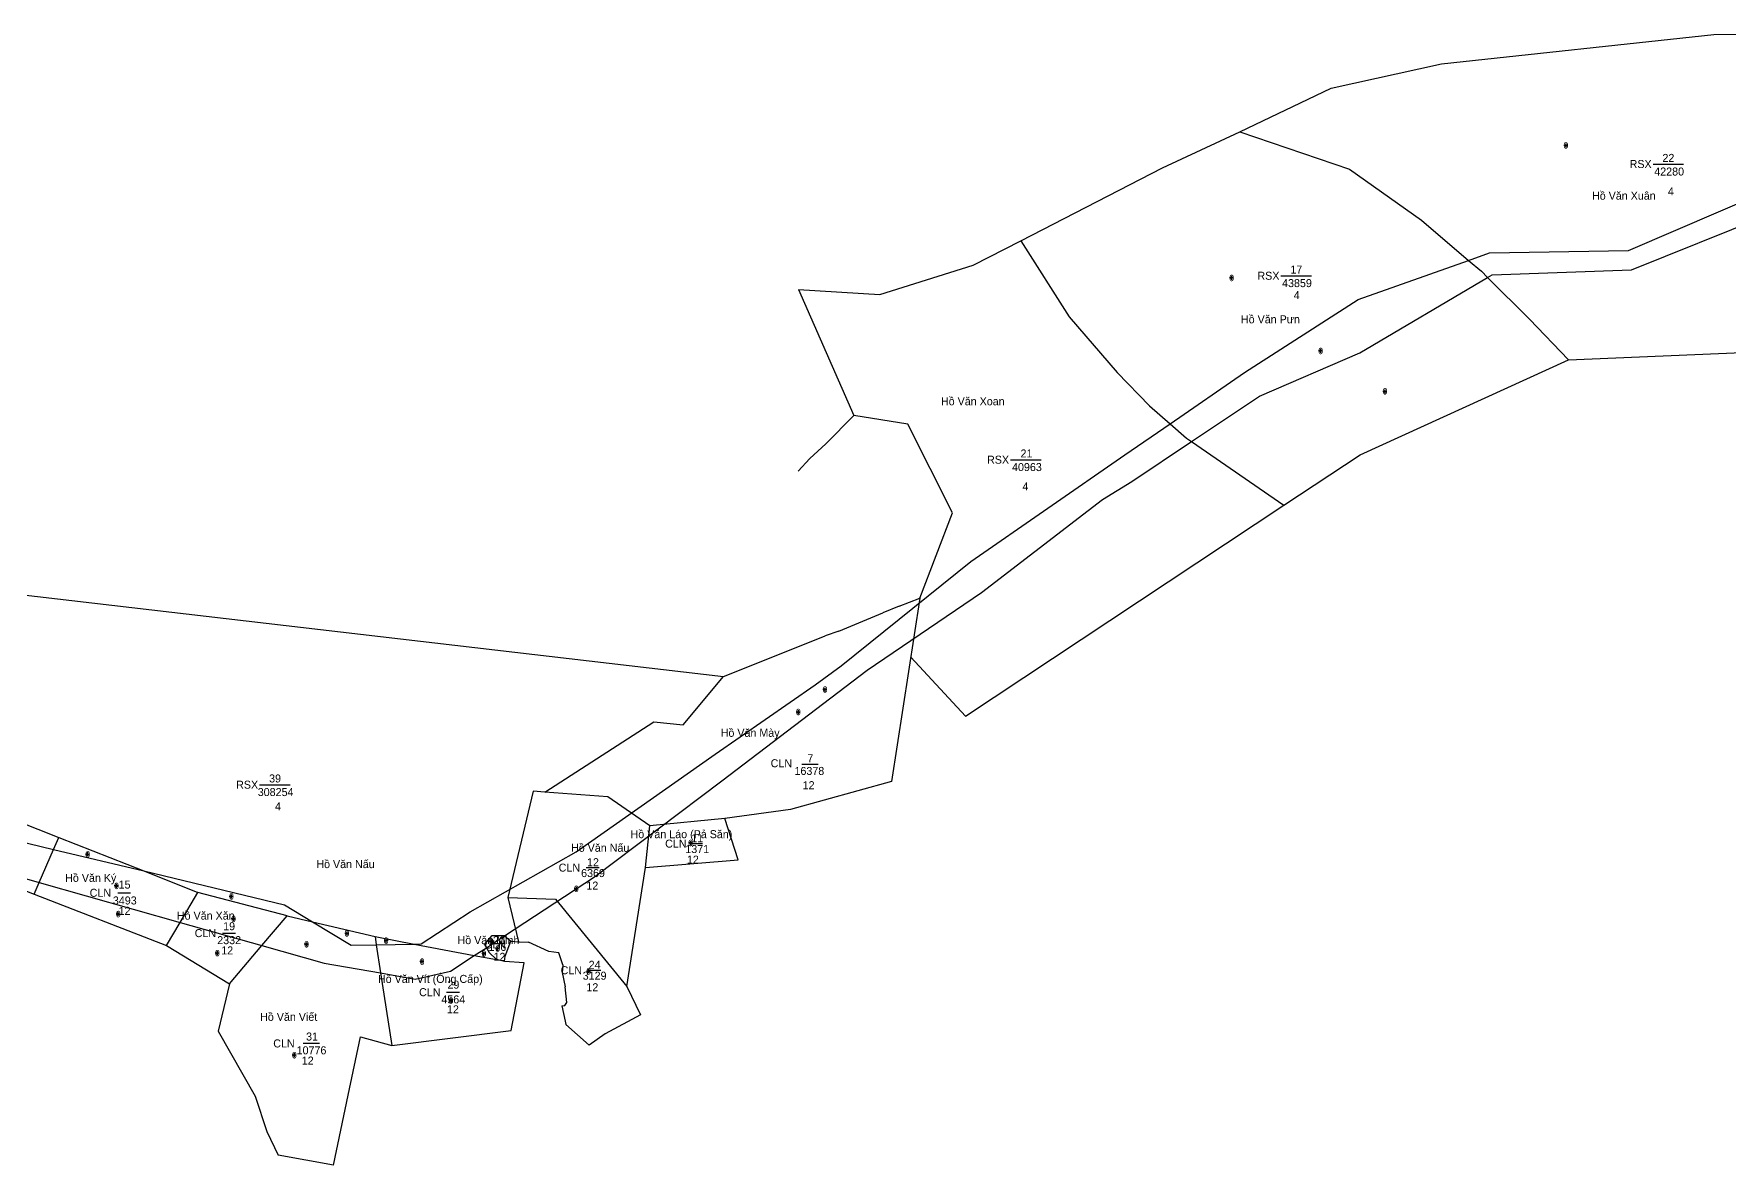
# Model space of a CAD drawing. Extents: x 554102 to 558995, y 1848938 to 1850054.
# Drawn here: x 555198 to 556257, y 1849281 to 1849988 of the extents above; entities that cross this region are included whole.
import ezdxf

# ---------------------------------------------------------------- set-up
doc = ezdxf.new("R2010")
doc.units = 0
for name, color, linetype in [('Level 10', 7, 'Continuous'), ('Level 11', 7, 'Continuous'), ('Level 13', 7, 'Continuous'), ('Level 14', 7, 'Continuous'), ('Level 15', 7, 'Continuous'), ('Level 16', 7, 'Continuous'), ('Level 17', 7, 'Continuous'), ('Level 20', 7, 'Continuous'), ('Level 36', 7, 'Continuous')]:
    doc.layers.add(name, color=color, linetype=linetype)

msp = doc.modelspace()

# ---------------------------------------------------------------- linework, layer by layer
at = {"layer": 'Level 10'}
for p, q in [((556077.7, 1849969.2), (556247.8, 1849987.4)), ((556247.8, 1849987.4), (556289.9, 1849987.9)), ((556008.8, 1849954), (556077.7, 1849969.2)), ((555951.8, 1849926.6), (556008.8, 1849954)), ((555903.4, 1849904.2), (555951.8, 1849926.6)), ((555951.8, 1849926.6), (556020.3, 1849903.4)), ((555814.9, 1849858.6), (555903.4, 1849904.2)), ((556020.3, 1849903.4), (556065.3, 1849871.5)), ((556194.6, 1849852.5), (556290.3, 1849893.7)), ((556065.3, 1849871.5), (556094.7, 1849846.4)), ((556196.4, 1849840.4), (556288.3, 1849877.4)), ((555785.3, 1849843.4), (555814.9, 1849858.6)), ((555814.9, 1849858.6), (555845.1, 1849811.2)), ((556025.7, 1849822), (556094.7, 1849846.4)), ((556094.7, 1849846.4), (556107.8, 1849851.1)), ((556094.7, 1849846.4), (556102.8, 1849839.6)), ((556107.8, 1849851.1), (556194.6, 1849852.5)), ((555726.9, 1849825), (555785.3, 1849843.4)), ((556026.7, 1849788.7), (556106.6, 1849835.7)), ((556102.8, 1849839.6), (556106.6, 1849835.7)), ((556106.6, 1849835.7), (556109.5, 1849837.4)), ((556106.6, 1849835.7), (556132.7, 1849809.6)), ((556109.5, 1849837.4), (556196.4, 1849840.4)), ((555676.2, 1849828.2), (555710.6, 1849749.6)), ((555676.2, 1849828.2), (555726.9, 1849825)), ((555954.7, 1849776.3), (556025.7, 1849822)), ((555845.1, 1849811.2), (555875.2, 1849776.4)), ((556132.7, 1849809.6), (556157.1, 1849784.3)), ((556157.1, 1849784.3), (556408.2, 1849795)), ((555964.1, 1849761.6), (556026.7, 1849788.7)), ((556027, 1849725), (556157.1, 1849784.3)), ((555875.2, 1849776.4), (555895.3, 1849755.5)), ((555908.2, 1849744.3), (555954.7, 1849776.3)), ((555921.7, 1849733.2), (555964.1, 1849761.6)), ((555895.3, 1849755.5), (555908.2, 1849744.3)), ((555710.6, 1849749.6), (555693.1, 1849731.9)), ((555744.4, 1849744.2), (555710.6, 1849749.6)), ((555772.3, 1849688.8), (555744.4, 1849744.2)), ((555880, 1849724.9), (555908.2, 1849744.3)), ((555908.2, 1849744.3), (555918.5, 1849735.4)), ((555693.1, 1849731.9), (555683.2, 1849722.6)), ((555884.3, 1849708.2), (555921.7, 1849733.2)), ((555918.5, 1849735.4), (555921.7, 1849733.2)), ((555921.7, 1849733.2), (555979.3, 1849693.4)), ((555675.8, 1849714.8), (555683.2, 1849722.6)), ((555783.8, 1849658.3), (555880, 1849724.9)), ((555979.3, 1849693.4), (556027, 1849725)), ((555866.1, 1849697), (555884.3, 1849708.2)), ((555751.8, 1849635.4), (555772.3, 1849688.8)), ((555780.5, 1849561.7), (555979.3, 1849693.4)), ((555790.5, 1849639), (555857, 1849690.2)), ((555857, 1849690.2), (555866.1, 1849697)), ((555003.6, 1849659.6), (555629.2, 1849586.4)), ((555702.7, 1849593.1), (555783.8, 1849658.3)), ((555718.9, 1849590.4), (555790.5, 1849639)), ((555751.8, 1849635.4), (555734.3, 1849521)), ((555738.9, 1849630.4), (555751.8, 1849635.4)), ((555701.4, 1849614.9), (555728.8, 1849626.3)), ((555738.9, 1849630.4), (555728.8, 1849626.3)), ((555701.4, 1849614.9), (555692.7, 1849611.8)), ((555668.4, 1849602), (555692.7, 1849611.8)), ((555629.2, 1849586.4), (555668.4, 1849602)), ((555686.5, 1849581.2), (555702.7, 1849593.1)), ((555746.2, 1849598.5), (555780.5, 1849561.7)), ((555604, 1849556.2), (555629.2, 1849586.4)), ((555628.3, 1849521.4), (555718.9, 1849590.4)), ((555624.1, 1849537.9), (555686.5, 1849581.2)), ((555517.6, 1849514.3), (555585.7, 1849558.1)), ((555585.7, 1849558.1), (555604, 1849556.2)), ((555537.3, 1849477), (555624.1, 1849537.9)), ((555548.7, 1849461.4), (555628.3, 1849521.4)), ((555734.3, 1849521), (555671.2, 1849503.5)), ((555510.3, 1849514.8), (555494.6, 1849448.4)), ((555517.6, 1849514.3), (555510.3, 1849514.8)), ((555556.9, 1849511.4), (555517.6, 1849514.3)), ((555583.2, 1849493.2), (555556.9, 1849511.4)), ((555171, 1849502.9), (555214, 1849485.9)), ((555630.1, 1849497.8), (555583.2, 1849493.2)), ((555671.2, 1849503.5), (555630.1, 1849497.8)), ((555638.5, 1849471.9), (555630.1, 1849497.8)), ((555580.6, 1849467.2), (555583.2, 1849493.2)), ((555187.5, 1849484.1), (555210.7, 1849478.5)), ((555201.8, 1849457.9), (555210.7, 1849478.5)), ((555210.7, 1849478.5), (555214, 1849485.9)), ((555210.7, 1849478.5), (555267.1, 1849465)), ((555214, 1849485.9), (555267.1, 1849465)), ((555471.1, 1849439.4), (555537.3, 1849477)), ((555158.6, 1849466), (555198.6, 1849450.5)), ((555568.8, 1849392.9), (555580.6, 1849467.2)), ((555580.6, 1849467.2), (555638.5, 1849471.9)), ((555177.9, 1849464.7), (555201.8, 1849457.9)), ((555198.6, 1849450.5), (555201.8, 1849457.9)), ((555201.8, 1849457.9), (555289.9, 1849432.9)), ((555267.1, 1849465), (555355.1, 1849443.8)), ((555267.1, 1849465), (555300.9, 1849451.6)), ((555492.4, 1849424.6), (555548.7, 1849461.4)), ((555198.6, 1849450.5), (555281.4, 1849418.4)), ((555289.9, 1849432.9), (555300.9, 1849451.6)), ((555356.6, 1849437), (555300.9, 1849451.6)), ((555494.6, 1849448.4), (555501.2, 1849420.7)), ((555494.6, 1849448.4), (555524.2, 1849447.3)), ((555524.2, 1849447.3), (555568.8, 1849392.9)), ((555340.9, 1849418.5), (555356.6, 1849437)), ((555355.1, 1849443.8), (555372.6, 1849433.2)), ((555356.6, 1849437), (555372.6, 1849433.2)), ((555440.3, 1849419.4), (555471.1, 1849439.4)), ((555281.4, 1849418.4), (555289.9, 1849432.9)), ((555289.9, 1849432.9), (555340.9, 1849418.5)), ((555372.6, 1849433.2), (555396.6, 1849418.7)), ((555372.6, 1849433.2), (555411.6, 1849424)), ((555411.6, 1849424), (555412.3, 1849418.9)), ((555411.6, 1849424), (555436.1, 1849419.3)), ((555479.9, 1849419.1), (555484.7, 1849424.7)), ((555481.1, 1849417.1), (555492.4, 1849424.6)), ((555484.7, 1849424.7), (555492.2, 1849424.7)), ((555492.2, 1849424.7), (555492.4, 1849424.6)), ((555492.4, 1849424.6), (555496.5, 1849421.2)), ((555281.4, 1849418.4), (555320.6, 1849394.5)), ((555320.6, 1849394.5), (555340.9, 1849418.5)), ((555340.9, 1849418.5), (555379.7, 1849407.5)), ((555396.6, 1849418.7), (555412.3, 1849418.9)), ((555412.3, 1849418.9), (555436.1, 1849419.3)), ((555412.3, 1849418.9), (555415, 1849401.3)), ((555436.1, 1849419.3), (555440.3, 1849419.4)), ((555436.1, 1849419.3), (555473.6, 1849412.3)), ((555458.7, 1849402.5), (555473.6, 1849412.3)), ((555473.6, 1849412.3), (555481.1, 1849417.1)), ((555473.6, 1849412.3), (555487.5, 1849409.7)), ((555479.9, 1849419.1), (555481.1, 1849417.1)), ((555481.1, 1849417.1), (555482.8, 1849414)), ((555487.5, 1849409.7), (555482.8, 1849414)), ((555492.9, 1849411.9), (555496.5, 1849421.2)), ((555496.5, 1849421.2), (555501.2, 1849420.7)), ((555501.2, 1849420.7), (555507.4, 1849420.6)), ((555520.1, 1849414.8), (555507.4, 1849420.6)), ((555526.3, 1849413.9), (555520.1, 1849414.8)), ((555528.9, 1849406.3), (555526.3, 1849413.9)), ((555379.7, 1849407.5), (555415, 1849401.3)), ((555436.7, 1849397.5), (555458.7, 1849402.5)), ((555492.5, 1849408.4), (555487.5, 1849409.7)), ((555492.5, 1849408.4), (555492.9, 1849411.9)), ((555504.8, 1849407.7), (555492.5, 1849408.4)), ((555496.6, 1849365.4), (555504.8, 1849407.7)), ((555528.9, 1849406.3), (555528.5, 1849401.5)), ((555320.6, 1849394.5), (555313.5, 1849365)), ((555415, 1849401.3), (555422, 1849356)), ((555415, 1849401.3), (555436.7, 1849397.5)), ((555528.5, 1849401.5), (555530.4, 1849392.6)), ((555531.4, 1849382.8), (555530.4, 1849392.6)), ((555568.8, 1849392.9), (555577.3, 1849375.1)), ((555528.3, 1849380.8), (555530.2, 1849380.9)), ((555528.3, 1849380.8), (555530.3, 1849371.1)), ((555530.2, 1849380.9), (555531.4, 1849382.8)), ((555530.3, 1849371.1), (555530.8, 1849369.1)), ((555577.3, 1849375.1), (555555.3, 1849363.2)), ((555313.5, 1849365), (555336.7, 1849324.4)), ((555394.8, 1849325), (555402.4, 1849361.5)), ((555402.4, 1849361.5), (555422, 1849356)), ((555422, 1849356), (555496.6, 1849365.4)), ((555545.4, 1849356.2), (555530.8, 1849369.1)), ((555555.3, 1849363.2), (555545.4, 1849356.2)), ((555336.7, 1849324.4), (555343.9, 1849302.3)), ((555385.7, 1849281.3), (555394.8, 1849325)), ((555343.9, 1849302.3), (555351.1, 1849287.6)), ((555385.7, 1849281.3), (555351.1, 1849287.6))]:
    msp.add_line(p, q, dxfattribs=at)
at = {"layer": 'Level 11'}
for p, q in [((556154.8, 1849918.2), (556154.2, 1849918.2)), ((556155.4, 1849918.8), (556154.8, 1849918.2)), ((556154.8, 1849918.2), (556155.4, 1849917.6)), ((556155.4, 1849919.4), (556155.4, 1849918.8)), ((556156, 1849918.2), (556155.4, 1849918.8)), ((556155.4, 1849917.6), (556156, 1849918.2)), ((556155.4, 1849917.6), (556155.4, 1849916.9)), ((556156.7, 1849918.2), (556156, 1849918.2)), ((555946.6, 1849836.1), (555946, 1849835.4)), ((555946.6, 1849836.7), (555946.6, 1849836.1)), ((555947.2, 1849835.4), (555946.6, 1849836.1)), ((555946, 1849835.4), (555945.4, 1849835.4)), ((555946, 1849835.4), (555946.6, 1849834.8)), ((555946.6, 1849834.8), (555947.2, 1849835.4)), ((555946.6, 1849834.8), (555946.6, 1849834.2)), ((555947.9, 1849835.4), (555947.2, 1849835.4)), ((556001.5, 1849789.8), (556000.9, 1849789.8)), ((556002.2, 1849790.4), (556001.5, 1849789.8)), ((556001.5, 1849789.8), (556002.2, 1849789.2)), ((556002.2, 1849791.1), (556002.2, 1849790.4)), ((556002.8, 1849789.8), (556002.2, 1849790.4)), ((556002.2, 1849789.2), (556002.8, 1849789.8)), ((556002.2, 1849789.2), (556002.2, 1849788.6)), ((556003.4, 1849789.8), (556002.8, 1849789.8)), ((556041.8, 1849764.6), (556041.2, 1849764.6)), ((556042.4, 1849765.2), (556041.8, 1849764.6)), ((556041.8, 1849764.6), (556042.4, 1849764)), ((556042.4, 1849765.8), (556042.4, 1849765.2)), ((556043, 1849764.6), (556042.4, 1849765.2)), ((556042.4, 1849764), (556043, 1849764.6)), ((556042.4, 1849764), (556042.4, 1849763.3)), ((556043.7, 1849764.6), (556043, 1849764.6)), ((555692, 1849578.3), (555691.4, 1849578.3)), ((555692.6, 1849578.9), (555692, 1849578.3)), ((555692, 1849578.3), (555692.6, 1849577.7)), ((555692.6, 1849579.5), (555692.6, 1849578.9)), ((555693.2, 1849578.3), (555692.6, 1849578.9)), ((555692.6, 1849577.7), (555693.2, 1849578.3)), ((555692.6, 1849577.7), (555692.6, 1849577)), ((555693.9, 1849578.3), (555693.2, 1849578.3)), ((555675.2, 1849564.3), (555674.6, 1849564.3)), ((555675.8, 1849564.9), (555675.2, 1849564.3)), ((555675.2, 1849564.3), (555675.8, 1849563.7)), ((555675.8, 1849565.5), (555675.8, 1849564.9)), ((555676.5, 1849564.3), (555675.8, 1849564.9)), ((555675.8, 1849563.7), (555676.5, 1849564.3)), ((555675.8, 1849563.7), (555675.8, 1849563)), ((555677.1, 1849564.3), (555676.5, 1849564.3)), ((555232, 1849476.1), (555231.4, 1849475.4)), ((555232, 1849476.7), (555232, 1849476.1)), ((555232.6, 1849475.4), (555232, 1849476.1)), ((555608, 1849482.5), (555607.3, 1849482.5)), ((555608.6, 1849483.1), (555608, 1849482.5)), ((555608, 1849482.5), (555608.6, 1849481.9)), ((555608.6, 1849483.7), (555608.6, 1849483.1)), ((555609.2, 1849482.5), (555608.6, 1849483.1)), ((555608.6, 1849481.9), (555609.2, 1849482.5)), ((555608.6, 1849481.9), (555608.6, 1849481.2)), ((555609.8, 1849482.5), (555609.2, 1849482.5)), ((555231.4, 1849475.4), (555230.8, 1849475.4)), ((555231.4, 1849475.4), (555232, 1849474.8)), ((555232, 1849474.8), (555232.6, 1849475.4)), ((555232, 1849474.8), (555232, 1849474.2)), ((555233.2, 1849475.4), (555232.6, 1849475.4)), ((555249.3, 1849455.7), (555248.7, 1849455.7)), ((555249.9, 1849456.4), (555249.3, 1849455.7)), ((555249.3, 1849455.7), (555249.9, 1849455.1)), ((555249.9, 1849457), (555249.9, 1849456.4)), ((555250.6, 1849455.7), (555249.9, 1849456.4)), ((555249.9, 1849455.1), (555250.6, 1849455.7)), ((555249.9, 1849455.1), (555249.9, 1849454.5)), ((555251.2, 1849455.7), (555250.6, 1849455.7)), ((555537.2, 1849454.5), (555536.5, 1849453.9)), ((555537.2, 1849455.1), (555537.2, 1849454.5)), ((555537.8, 1849453.9), (555537.2, 1849454.5)), ((555321.1, 1849449.1), (555320.5, 1849449.1)), ((555321.7, 1849449.7), (555321.1, 1849449.1)), ((555321.1, 1849449.1), (555321.7, 1849448.5)), ((555321.7, 1849450.3), (555321.7, 1849449.7)), ((555322.4, 1849449.1), (555321.7, 1849449.7)), ((555321.7, 1849448.5), (555322.4, 1849449.1)), ((555321.7, 1849448.5), (555321.7, 1849447.8)), ((555323, 1849449.1), (555322.4, 1849449.1)), ((555536.5, 1849453.9), (555535.9, 1849453.9)), ((555536.5, 1849453.9), (555537.2, 1849453.2)), ((555537.2, 1849453.2), (555537.8, 1849453.9)), ((555537.2, 1849453.2), (555537.2, 1849452.6)), ((555538.4, 1849453.9), (555537.8, 1849453.9)), ((555250.4, 1849438.1), (555249.8, 1849438.1)), ((555251, 1849438.8), (555250.4, 1849438.1)), ((555250.4, 1849438.1), (555251, 1849437.5)), ((555251, 1849439.4), (555251, 1849438.8)), ((555251.7, 1849438.1), (555251, 1849438.8)), ((555251, 1849437.5), (555251.7, 1849438.1)), ((555251, 1849437.5), (555251, 1849436.9)), ((555252.3, 1849438.1), (555251.7, 1849438.1)), ((555322.4, 1849435.1), (555321.8, 1849435.1)), ((555323.1, 1849435.7), (555322.4, 1849435.1)), ((555322.4, 1849435.1), (555323.1, 1849434.4)), ((555323.1, 1849436.3), (555323.1, 1849435.7)), ((555323.7, 1849435.1), (555323.1, 1849435.7)), ((555323.1, 1849434.4), (555323.7, 1849435.1)), ((555323.1, 1849434.4), (555323.1, 1849433.8)), ((555324.3, 1849435.1), (555323.7, 1849435.1)), ((555393.3, 1849426), (555392.6, 1849426)), ((555393.9, 1849426.6), (555393.3, 1849426)), ((555393.3, 1849426), (555393.9, 1849425.3)), ((555393.9, 1849427.2), (555393.9, 1849426.6)), ((555394.5, 1849426), (555393.9, 1849426.6)), ((555393.9, 1849425.3), (555394.5, 1849426)), ((555393.9, 1849425.3), (555393.9, 1849424.7)), ((555395.1, 1849426), (555394.5, 1849426)), ((555418.4, 1849422.7), (555418.4, 1849422.1)), ((555312.3, 1849413.7), (555311.7, 1849413.7)), ((555312.9, 1849414.3), (555312.3, 1849413.7)), ((555312.3, 1849413.7), (555312.9, 1849413.1)), ((555312.9, 1849415), (555312.9, 1849414.3)), ((555313.6, 1849413.7), (555312.9, 1849414.3)), ((555312.9, 1849413.1), (555313.6, 1849413.7)), ((555312.9, 1849413.1), (555312.9, 1849412.5)), ((555314.2, 1849413.7), (555313.6, 1849413.7)), ((555368, 1849419.2), (555367.4, 1849419.2)), ((555368.7, 1849419.8), (555368, 1849419.2)), ((555368, 1849419.2), (555368.7, 1849418.5)), ((555368.7, 1849420.4), (555368.7, 1849419.8)), ((555369.3, 1849419.2), (555368.7, 1849419.8)), ((555368.7, 1849418.5), (555369.3, 1849419.2)), ((555368.7, 1849418.5), (555368.7, 1849417.9)), ((555369.9, 1849419.2), (555369.3, 1849419.2)), ((555417.8, 1849421.5), (555417.2, 1849421.5)), ((555418.4, 1849422.1), (555417.8, 1849421.5)), ((555417.8, 1849421.5), (555418.4, 1849420.8)), ((555419, 1849421.5), (555418.4, 1849422.1)), ((555418.4, 1849420.8), (555419, 1849421.5)), ((555418.4, 1849420.8), (555418.4, 1849420.2)), ((555419.7, 1849421.5), (555419, 1849421.5)), ((555478.8, 1849413.4), (555478.2, 1849413.4)), ((555479.4, 1849414), (555478.8, 1849413.4)), ((555478.8, 1849413.4), (555479.4, 1849412.8)), ((555479.4, 1849414.6), (555479.4, 1849414)), ((555480.1, 1849413.4), (555479.4, 1849414)), ((555479.4, 1849412.8), (555480.1, 1849413.4)), ((555479.4, 1849412.8), (555479.4, 1849412.1)), ((555480.7, 1849413.4), (555480.1, 1849413.4)), ((555483.6, 1849420.9), (555482.9, 1849420.9)), ((555484.2, 1849421.6), (555483.6, 1849420.9)), ((555483.6, 1849420.9), (555484.2, 1849420.3)), ((555484.2, 1849422.2), (555484.2, 1849421.6)), ((555484.8, 1849420.9), (555484.2, 1849421.6)), ((555484.2, 1849420.3), (555484.8, 1849420.9)), ((555484.2, 1849420.3), (555484.2, 1849419.7)), ((555485.4, 1849420.9), (555484.8, 1849420.9)), ((555487.4, 1849416.5), (555486.8, 1849416.5)), ((555488, 1849417.1), (555487.4, 1849416.5)), ((555487.4, 1849416.5), (555488, 1849415.8)), ((555488, 1849417.7), (555488, 1849417.1)), ((555488.7, 1849416.5), (555488, 1849417.1)), ((555488, 1849415.8), (555488.7, 1849416.5)), ((555488, 1849415.8), (555488, 1849415.2)), ((555489.3, 1849416.5), (555488.7, 1849416.5)), ((555440.2, 1849408.4), (555439.6, 1849408.4)), ((555440.9, 1849409), (555440.2, 1849408.4)), ((555440.2, 1849408.4), (555440.9, 1849407.8)), ((555440.9, 1849409.7), (555440.9, 1849409)), ((555441.5, 1849408.4), (555440.9, 1849409)), ((555440.9, 1849407.8), (555441.5, 1849408.4)), ((555440.9, 1849407.8), (555440.9, 1849407.2)), ((555442.1, 1849408.4), (555441.5, 1849408.4)), ((555544.2, 1849402.3), (555543.6, 1849402.3)), ((555544.8, 1849402.9), (555544.2, 1849402.3)), ((555544.2, 1849402.3), (555544.8, 1849401.7)), ((555544.8, 1849403.6), (555544.8, 1849402.9)), ((555545.5, 1849402.3), (555544.8, 1849402.9)), ((555544.8, 1849401.7), (555545.5, 1849402.3)), ((555544.8, 1849401.7), (555544.8, 1849401.1)), ((555546.1, 1849402.3), (555545.5, 1849402.3)), ((555458.3, 1849384.1), (555457.7, 1849384.1)), ((555458.9, 1849384.8), (555458.3, 1849384.1)), ((555458.3, 1849384.1), (555458.9, 1849383.5)), ((555458.9, 1849385.4), (555458.9, 1849384.8)), ((555459.6, 1849384.1), (555458.9, 1849384.8)), ((555458.9, 1849383.5), (555459.6, 1849384.1)), ((555458.9, 1849383.5), (555458.9, 1849382.9)), ((555460.2, 1849384.1), (555459.6, 1849384.1)), ((555360.4, 1849349.9), (555359.8, 1849349.9)), ((555361.1, 1849350.5), (555360.4, 1849349.9)), ((555360.4, 1849349.9), (555361.1, 1849349.3)), ((555361.1, 1849351.2), (555361.1, 1849350.5)), ((555361.7, 1849349.9), (555361.1, 1849350.5)), ((555361.1, 1849349.3), (555361.7, 1849349.9)), ((555361.1, 1849349.3), (555361.1, 1849348.7)), ((555362.3, 1849349.9), (555361.7, 1849349.9))]:
    msp.add_line(p, q, dxfattribs=at)
for centre in [(556155.4, 1849918.2), (555946.6, 1849835.4), (556002.2, 1849789.8), (556042.4, 1849764.6), (555692.6, 1849578.3), (555675.8, 1849564.3), (555608.6, 1849482.5), (555232, 1849475.4), (555249.9, 1849455.7), (555321.7, 1849449.1), (555537.2, 1849453.9), (555251, 1849438.1), (555323.1, 1849435.1), (555393.9, 1849426), (555312.9, 1849413.7), (555368.7, 1849419.2), (555418.4, 1849421.5), (555479.4, 1849413.4), (555484.2, 1849420.9), (555488, 1849416.5), (555440.9, 1849408.4), (555544.8, 1849402.3), (555458.9, 1849384.1), (555361.1, 1849349.9)]:
    msp.add_circle(centre, 0.15, dxfattribs=at)
at = {"layer": 'Level 16'}
for points in [[(556209.9, 1849906.6), (556229, 1849906.6)], [(555977.4, 1849836.8), (555996.5, 1849836.8)], [(555808.5, 1849721.9), (555827.7, 1849721.9)], [(555678.1, 1849531.8), (555688.3, 1849531.8)], [(555339.4, 1849518.9), (555358.5, 1849518.9)], [(555608.4, 1849482.1), (555616.2, 1849482.1)], [(555543.5, 1849467.1), (555551.5, 1849467.1)], [(555250.8, 1849451.4), (555258.9, 1849451.4)], [(555316.2, 1849426.2), (555324.3, 1849426.2)], [(555544.5, 1849403), (555552.6, 1849403)], [(555456.3, 1849389.3), (555464.3, 1849389.3)], [(555366.6, 1849357.4), (555376.8, 1849357.4)]]:
    msp.add_lwpolyline(points, dxfattribs=at)

# ---------------------------------------------------------------- texts
at = {"layer": 'Level 13'}
for p in [(556154, 1849916.2), (556154, 1849916.2), (555945.2, 1849833.4), (555945.2, 1849833.4), (556000.8, 1849787.8), (556000.8, 1849787.8), (556041, 1849762.6), (556041, 1849762.6), (555691.2, 1849576.3), (555691.2, 1849576.3), (555674.5, 1849562.3), (555674.5, 1849562.3), (555230.6, 1849473.4), (555230.6, 1849473.4), (555607.2, 1849480.5), (555607.2, 1849480.5), (555248.6, 1849453.7), (555248.6, 1849453.7), (555535.8, 1849451.9), (555535.8, 1849451.9), (555320.4, 1849447.1), (555320.4, 1849447.1), (555249.7, 1849436.1), (555249.7, 1849436.1), (555321.7, 1849433.1), (555321.7, 1849433.1), (555392.5, 1849424), (555392.5, 1849424), (555417, 1849419.5), (555417, 1849419.5), (555482.8, 1849418.9), (555482.8, 1849418.9), (555311.6, 1849411.7), (555311.6, 1849411.7), (555367.3, 1849417.2), (555367.3, 1849417.2), (555478.1, 1849411.4), (555478.1, 1849411.4), (555486.7, 1849414.5), (555486.7, 1849414.5), (555439.5, 1849406.4), (555439.5, 1849406.4), (555543.5, 1849400.3), (555543.5, 1849400.3), (555457.6, 1849382.1), (555457.6, 1849382.1), (555359.7, 1849347.9), (555359.7, 1849347.9)]:
    msp.add_text('0', height=4, dxfattribs=at).set_placement(p)
at = {"layer": 'Level 14'}
for s, p in [('22', (556215.8, 1849907.9)), ('17', (555983.4, 1849838.2)), ('21', (555814.8, 1849723.3)), ('7', (555681.6, 1849532.9)), ('39', (555345.4, 1849520.3)), ('11', (555609.1, 1849483)), ('12', (555544, 1849468)), ('15', (555251.4, 1849454)), ('21', (555485.2, 1849419.2)), ('24', (555545, 1849403.9)), ('29', (555456.8, 1849391.5)), ('31', (555368.5, 1849359.1))]:
    msp.add_text(s, height=5, dxfattribs=at).set_placement(p)
at = {"layer": 'Level 15'}
for s, p in [('42280', (556210.7, 1849899.4)), ('43859', (555978.2, 1849829.7)), ('40963', (555809.5, 1849714.8)), ('16378', (555673.6, 1849525)), ('308254', (555338.3, 1849511.8)), ('1371', (555605.4, 1849476.2)), ('6369', (555540.3, 1849461.2)), ('3493', (555247.8, 1849444.1)), ('2332', (555313, 1849419.3)), ('176', (555482.4, 1849415.1)), ('3129', (555541.3, 1849397.1)), ('4564', (555453, 1849382.3)), ('10776', (555362.6, 1849350.5))]:
    msp.add_text(s, height=5, dxfattribs=at).set_placement(p)
at = {"layer": 'Level 16'}
for s, p in [('RSX', (556195.3, 1849904.1)), ('RSX', (555962.8, 1849834.3)), ('RSX', (555793.9, 1849719.4)), ('CLN', (555658.7, 1849529.8)), ('RSX', (555324.8, 1849516.4)), ('CLN', (555592.8, 1849479.6)), ('CLN', (555526.3, 1849464.6)), ('CLN', (555233.3, 1849448.9)), ('CLN', (555298.9, 1849423.7)), ('19', (555316.7, 1849428)), ('CLN', (555480, 1849416.6)), ('CLN', (555527.5, 1849400.5)), ('CLN', (555439.1, 1849386.8)), ('CLN', (555348, 1849354.8))]:
    msp.add_text(s, height=5, dxfattribs=at).set_placement(p)
at = {"layer": 'Level 17'}
msp.add_text('4', height=5, rotation=360, dxfattribs=at).set_placement((556219.2, 1849887))
for s, p in [('4', (555985.5, 1849822.2)), ('4', (555816, 1849702.7)), ('12', (555678.7, 1849516.1)), ('4', (555349.1, 1849502.9)), ('12', (555606.4, 1849469.6)), ('12', (555543.6, 1849453.4)), ('12', (555251.4, 1849437.6)), ('12', (555315.5, 1849412.9)), ('12', (555485.6, 1849408.9)), ('12', (555543.6, 1849389.9)), ('12', (555456.5, 1849376.1)), ('12', (555365.8, 1849344.1))]:
    msp.add_text(s, height=5, dxfattribs=at).set_placement(p)
at = {"layer": 'Level 20'}
for s, p in [('Hồ Văn Pưn', (555952.5, 1849807.1)), ('Hồ Văn Xoan', (555765.1, 1849755.9)), ('Hồ Văn Mày', (555627.5, 1849548.8)), ('Hồ Văn Láo (Pả Săn)', (555571.2, 1849485.5)), ('Hồ Văn Nấu', (555534, 1849477)), ('Hồ Văn Nấu', (555374.9, 1849466.8)), ('Hồ Văn Ký', (555218, 1849458.2)), ('Hồ Văn Xăn', (555287.8, 1849434.6)), ('Hồ Văn Minh', (555463.1, 1849419.3)), ('Hồ Văn Vít (Ông Cấp)', (555413.4, 1849395.1)), ('Hồ Văn Viết', (555339.8, 1849371.4))]:
    msp.add_text(s, height=5, dxfattribs=at).set_placement(p)
at = {"layer": 'Level 36'}
msp.add_text('Hồ Văn Xuân', height=5, dxfattribs=at).set_placement((556171.8, 1849884.3))

doc.saveas('drawing.dxf')
